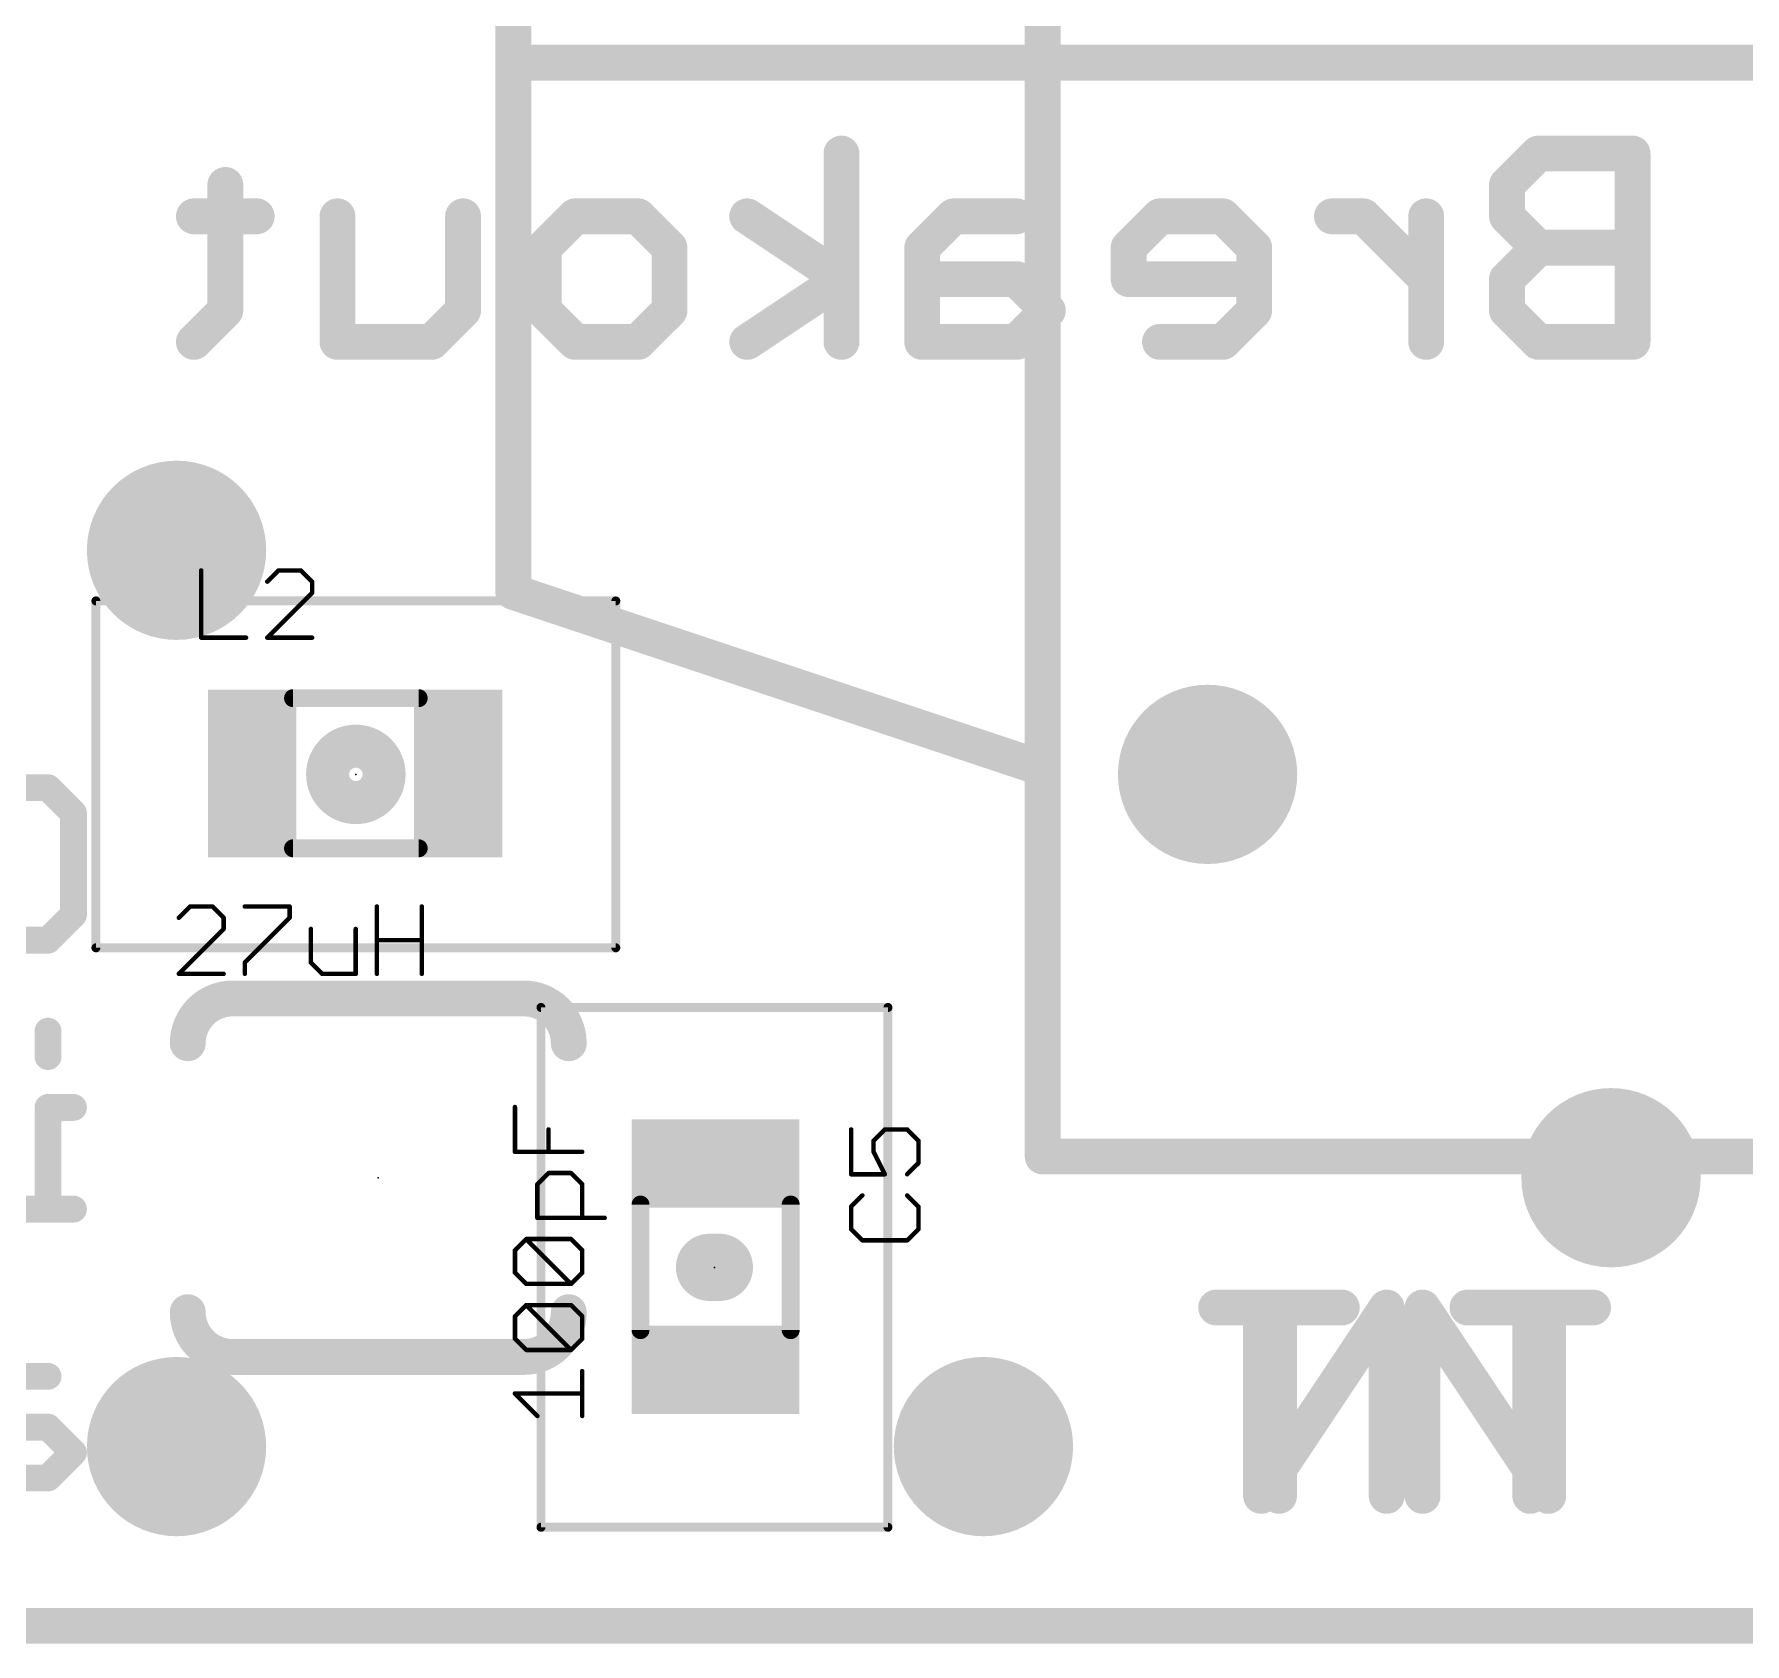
# Model space of a CAD drawing. Extents: x -8 to 103, y -21 to 29.
# Drawn here: x 19.01 to 28.7, y -0.1 to 9.02 of the extents above; entities that cross this region are included whole.
import ezdxf

# ---------------------------------------------------------------- set-up
doc = ezdxf.new("R2010")
doc.units = 0
for name, color, linetype in [('18', 110, 'CONTINUOUS'), ('20', 53, 'CONTINUOUS'), ('21', 41, 'CONTINUOUS'), ('22', 40, 'CONTINUOUS'), ('23', 53, 'CONTINUOUS'), ('24', 53, 'CONTINUOUS'), ('25', 253, 'CONTINUOUS'), ('27', 253, 'CONTINUOUS'), ('39', 12, 'CONTINUOUS'), ('51', 53, 'CONTINUOUS')]:
    doc.layers.add(name, color=color, linetype=linetype)

# ---------------------------------------------------------------- blocks, each defined once
blk = doc.blocks.new('RECT')
blk.add_solid([(-0.5, -0.5), (0.5, -0.5), (-0.5, 0.5), (0.5, 0.5)])
blk = doc.blocks.new('ROUNDV')
at = {"const_width": 0.5}
blk.add_lwpolyline([(0, -0.25, 1), (0, 0.25, 1), (0, -0.25)], format="xyb", dxfattribs=at)

msp = doc.modelspace()

# ---------------------------------------------------------------- linework, layer by layer
at = {"layer": '20', "const_width": 0.2032}
msp.add_lwpolyline([(0, 0), (45.72, 0)], dxfattribs=at)
at = {"layer": '21'}
for points, const_width in [([(24.72, 12.86), (24.72, 4.86)], 0.2032), ([(21.72, 8.86), (21.72, 11.86)], 0.2032), ([(45.625, 8.86), (21.72, 8.86)], 0.2032), ([(21.72, 8.86), (21.72, 5.86)], 0.2032), ([(21.72, 5.86), (24.72, 4.86)], 0.2032), ([(24.72, 4.86), (24.72, 2.66)], 0.2032), ([(24.72, 2.66), (45.72, 2.66)], 0.2032), ([(22.8879, 2.032), (22.8321, 2.032)], 0.381), ([(25.7028, 1.8043), (26.4146, 1.8043)], 0.2032), ([(26.0587, 0.7366), (26.0587, 1.8043)], 0.2032), ([(26.8722, 0.7366), (26.8722, 1.8043)], 0.2032), ([(26.8722, 1.8043), (27.584, 0.7366)], 0.2032), ([(27.584, 0.7366), (27.584, 1.8043)], 0.2032)]:
    msp.add_lwpolyline(points, dxfattribs=dict(at, const_width=const_width))
for points, const_width in [([(21.72, 8.9108, 1), (21.72, 8.8092)], 0.1016), ([(21.7708, 8.86, 1), (21.6692, 8.86)], 0.1016), ([(21.6692, 8.86, 1), (21.7708, 8.86)], 0.1016), ([(21.7361, 5.9082, 1), (21.7039, 5.8118)], 0.1016), ([(21.6692, 5.86, 1), (21.7708, 5.86)], 0.1016), ([(20.828, 4.6075, 1), (20.828, 5.0445, 1), (20.828, 4.6075)], 0.127), ([(20.828, 4.699, 1), (20.828, 4.953, 1), (20.828, 4.699)], 0.127), ([(24.7708, 4.86, 1), (24.6692, 4.86)], 0.1016), ([(24.7039, 4.8118, 1), (24.7361, 4.9082)], 0.1016), ([(20.828, 4.8006, 1), (20.828, 4.8514, 1), (20.828, 4.8006)], 0.127), ([(24.6692, 4.86, 1), (24.7708, 4.86)], 0.1016), ([(24.72, 2.7108, 1), (24.72, 2.6092)], 0.1016), ([(24.6692, 2.66, 1), (24.7708, 2.66)], 0.1016), ([(22.8321, 2.1273, 1), (22.8321, 1.9367)], 0.1905), ([(22.8879, 1.9367, 1), (22.8879, 2.1273)], 0.1905), ([(25.7028, 1.8551, 1), (25.7028, 1.7535)], 0.1016), ([(26.1095, 1.8043, 1), (26.0079, 1.8043)], 0.1016), ([(26.4146, 1.7535, 1), (26.4146, 1.8551)], 0.1016), ([(26.923, 1.8043, 1), (26.8214, 1.8043)], 0.1016), ([(26.9145, 1.8325, 1), (26.8299, 1.7761)], 0.1016), ([(27.6348, 1.8043, 1), (27.5332, 1.8043)], 0.1016), ([(26.0079, 0.7366, 1), (26.1095, 0.7366)], 0.1016), ([(26.8214, 0.7366, 1), (26.923, 0.7366)], 0.1016), ([(27.5332, 0.7366, 1), (27.6348, 0.7366)], 0.1016), ([(27.5417, 0.7084, 1), (27.6263, 0.7648)], 0.1016)]:
    msp.add_lwpolyline(points, format="xyb", dxfattribs=dict(at, const_width=const_width))
at = {"layer": '22'}
for points, const_width in [([(23.5795, 7.2771), (23.5795, 8.3448)], 0.2032), ([(27.5283, 8.3448), (27.3504, 8.1669)], 0.2032), ([(28.0622, 8.3448), (27.5283, 8.3448)], 0.2032), ([(28.0622, 7.2771), (28.0622, 8.3448)], 0.2032), ([(20.0883, 8.1669), (20.0883, 7.455)], 0.2032), ([(27.3504, 8.1669), (27.3504, 7.9889)], 0.2032), ([(20.2662, 7.9889), (19.9103, 7.9889)], 0.2032), ([(20.7238, 7.2771), (20.7238, 7.9889)], 0.2032), ([(21.4356, 7.9889), (21.4356, 7.455)], 0.2032), ([(21.8932, 7.811), (22.0712, 7.9889)], 0.2032), ([(22.0712, 7.9889), (22.4271, 7.9889)], 0.2032), ([(22.4271, 7.9889), (22.605, 7.811)], 0.2032), ([(23.5795, 7.633), (23.0457, 7.9889)], 0.2032), ([(24.2151, 7.9889), (24.0371, 7.811)], 0.2032), ([(24.571, 7.9889), (24.2151, 7.9889)], 0.2032), ([(25.3844, 7.9889), (25.2065, 7.811)], 0.2032), ([(25.7404, 7.9889), (25.3844, 7.9889)], 0.2032), ([(25.9183, 7.811), (25.7404, 7.9889)], 0.2032), ([(26.5369, 7.9889), (26.3589, 7.9889)], 0.2032), ([(26.8928, 7.633), (26.5369, 7.9889)], 0.2032), ([(26.8928, 7.2771), (26.8928, 7.9889)], 0.2032), ([(27.3504, 7.9889), (27.5283, 7.811)], 0.2032), ([(21.8932, 7.455), (21.8932, 7.811)], 0.2032), ([(22.605, 7.811), (22.605, 7.455)], 0.2032), ([(24.0371, 7.811), (24.0371, 7.2771)], 0.2032), ([(25.2065, 7.811), (25.2065, 7.633)], 0.2032), ([(25.9183, 7.455), (25.9183, 7.811)], 0.2032), ([(27.5283, 7.811), (27.3504, 7.633)], 0.2032), ([(28.0622, 7.811), (27.5283, 7.811)], 0.2032), ([(23.0457, 7.2771), (23.5795, 7.633)], 0.2032), ([(24.571, 7.633), (24.0371, 7.633)], 0.2032), ([(24.7489, 7.455), (24.571, 7.633)], 0.2032), ([(25.2065, 7.633), (25.9183, 7.633)], 0.2032), ([(27.3504, 7.633), (27.3504, 7.455)], 0.2032), ([(20.0883, 7.455), (19.9103, 7.2771)], 0.2032), ([(21.4356, 7.455), (21.2577, 7.2771)], 0.2032), ([(22.0712, 7.2771), (21.8932, 7.455)], 0.2032), ([(22.605, 7.455), (22.4271, 7.2771)], 0.2032), ([(24.571, 7.2771), (24.7489, 7.455)], 0.2032), ([(25.7404, 7.2771), (25.9183, 7.455)], 0.2032), ([(27.3504, 7.455), (27.5283, 7.2771)], 0.2032), ([(21.2577, 7.2771), (20.7238, 7.2771)], 0.2032), ([(22.4271, 7.2771), (22.0712, 7.2771)], 0.2032), ([(24.0371, 7.2771), (24.571, 7.2771)], 0.2032), ([(25.3844, 7.2771), (25.7404, 7.2771)], 0.2032), ([(27.5283, 7.2771), (28.0622, 7.2771)], 0.2032), ([(18.7956, 4.7505), (19.0837, 4.7505)], 0.1524), ([(19.0837, 4.7505), (19.2278, 4.6065)], 0.1524), ([(19.2278, 4.6065), (19.2278, 4.0303)], 0.1524), ([(19.2278, 4.0303), (19.0837, 3.8862)], 0.1524), ([(19.0837, 3.8862), (18.7956, 3.8862)], 0.1524), ([(21.7805, 3.556), (20.1295, 3.556)], 0.2032), ([(19.0837, 3.3706), (19.0837, 3.2265)], 0.1524), ([(19.2278, 2.9384), (19.0837, 2.9384)], 0.1524), ([(19.0837, 2.9384), (19.0837, 2.3622)], 0.1524), ([(19.2278, 2.3622), (18.9397, 2.3622)], 0.1524), ([(26.669, 1.8043), (25.9572, 0.7366)], 0.2032), ([(25.9572, 0.7366), (25.9572, 1.8043)], 0.2032), ([(26.669, 0.7366), (26.669, 1.8043)], 0.2032), ([(27.8384, 1.8043), (27.1266, 1.8043)], 0.2032), ([(27.4825, 0.7366), (27.4825, 1.8043)], 0.2032), ([(20.1295, 1.524), (21.7805, 1.524)], 0.2032), ([(19.0837, 1.4144), (18.7956, 1.4144)], 0.1524), ([(19.0837, 1.1263), (18.6516, 1.1263)], 0.1524), ([(19.2278, 0.9823), (19.0837, 1.1263)], 0.1524), ([(19.0837, 0.8382), (19.2278, 0.9823)], 0.1524), ([(18.6516, 0.8382), (19.0837, 0.8382)], 0.1524)]:
    msp.add_lwpolyline(points, dxfattribs=dict(at, const_width=const_width))
for points, const_width in [([(23.6303, 8.3448, 1), (23.5287, 8.3448)], 0.1016), ([(27.5283, 8.3956, 1), (27.5283, 8.294)], 0.1016), ([(27.5643, 8.3089, 1), (27.4924, 8.3807)], 0.1016), ([(28.113, 8.3448, 1), (28.0114, 8.3448)], 0.1016), ([(28.0622, 8.294, 1), (28.0622, 8.3956)], 0.1016), ([(20.1391, 8.1669, 1), (20.0375, 8.1669)], 0.1016), ([(27.4012, 8.1669, 1), (27.2996, 8.1669)], 0.1016), ([(27.3145, 8.2028, 1), (27.3863, 8.1309)], 0.1016), ([(19.9103, 8.0397, 1), (19.9103, 7.9381)], 0.1016), ([(20.2662, 7.9381, 1), (20.2662, 8.0397)], 0.1016), ([(20.7746, 7.9889, 1), (20.673, 7.9889)], 0.1016), ([(21.4864, 7.9889, 1), (21.3848, 7.9889)], 0.1016), ([(22.0712, 8.0397, 1), (22.0712, 7.9381)], 0.1016), ([(22.1071, 7.953, 1), (22.0352, 8.0248)], 0.1016), ([(22.463, 8.0248, 1), (22.3911, 7.953)], 0.1016), ([(22.4271, 7.9381, 1), (22.4271, 8.0397)], 0.1016), ([(23.0738, 8.0312, 1), (23.0175, 7.9466)], 0.1016), ([(24.2151, 8.0397, 1), (24.2151, 7.9381)], 0.1016), ([(24.251, 7.953, 1), (24.1791, 8.0248)], 0.1016), ([(24.571, 7.9381, 1), (24.571, 8.0397)], 0.1016), ([(25.3844, 8.0397, 1), (25.3844, 7.9381)], 0.1016), ([(25.4204, 7.953, 1), (25.3485, 8.0248)], 0.1016), ([(25.7763, 8.0248, 1), (25.7044, 7.953)], 0.1016), ([(25.7404, 7.9381, 1), (25.7404, 8.0397)], 0.1016), ([(26.3589, 8.0397, 1), (26.3589, 7.9381)], 0.1016), ([(26.5728, 8.0248, 1), (26.501, 7.953)], 0.1016), ([(26.5369, 7.9381, 1), (26.5369, 8.0397)], 0.1016), ([(26.9436, 7.9889, 1), (26.842, 7.9889)], 0.1016), ([(27.3863, 8.0248, 1), (27.3145, 7.953)], 0.1016), ([(27.2996, 7.9889, 1), (27.4012, 7.9889)], 0.1016), ([(21.944, 7.811, 1), (21.8424, 7.811)], 0.1016), ([(21.8573, 7.8469, 1), (21.9291, 7.775)], 0.1016), ([(22.6558, 7.811, 1), (22.5542, 7.811)], 0.1016), ([(22.5691, 7.775, 1), (22.6409, 7.8469)], 0.1016), ([(24.0879, 7.811, 1), (23.9863, 7.811)], 0.1016), ([(24.0012, 7.8469, 1), (24.073, 7.775)], 0.1016), ([(25.2573, 7.811, 1), (25.1557, 7.811)], 0.1016), ([(25.1706, 7.8469, 1), (25.2424, 7.775)], 0.1016), ([(25.9691, 7.811, 1), (25.8675, 7.811)], 0.1016), ([(25.8824, 7.775, 1), (25.9542, 7.8469)], 0.1016), ([(27.5283, 7.8618, 1), (27.5283, 7.7602)], 0.1016), ([(27.5643, 7.775, 1), (27.4924, 7.8469)], 0.1016), ([(27.4924, 7.775, 1), (27.5643, 7.8469)], 0.1016), ([(28.0622, 7.7602, 1), (28.0622, 7.8618)], 0.1016), ([(23.6077, 7.5907, 1), (23.5513, 7.6753)], 0.1016), ([(23.5513, 7.5907, 1), (23.6077, 7.6753)], 0.1016), ([(24.0371, 7.6838, 1), (24.0371, 7.5822)], 0.1016), ([(24.6069, 7.6689, 1), (24.535, 7.5971)], 0.1016), ([(24.571, 7.5822, 1), (24.571, 7.6838)], 0.1016), ([(25.2065, 7.6838, 1), (25.2065, 7.5822)], 0.1016), ([(25.1557, 7.633, 1), (25.2573, 7.633)], 0.1016), ([(25.9183, 7.5822, 1), (25.9183, 7.6838)], 0.1016), ([(26.8569, 7.5971, 1), (26.9287, 7.6689)], 0.1016), ([(27.4012, 7.633, 1), (27.2996, 7.633)], 0.1016), ([(27.3145, 7.6689, 1), (27.3863, 7.5971)], 0.1016), ([(20.0375, 7.455, 1), (20.1391, 7.455)], 0.1016), ([(20.1242, 7.4191, 1), (20.0523, 7.491)], 0.1016), ([(21.3848, 7.455, 1), (21.4864, 7.455)], 0.1016), ([(21.4715, 7.4191, 1), (21.3997, 7.491)], 0.1016), ([(21.9291, 7.491, 1), (21.8573, 7.4191)], 0.1016), ([(21.8424, 7.455, 1), (21.944, 7.455)], 0.1016), ([(22.5542, 7.455, 1), (22.6558, 7.455)], 0.1016), ([(22.6409, 7.4191, 1), (22.5691, 7.491)], 0.1016), ([(24.7848, 7.4191, 1), (24.713, 7.491)], 0.1016), ([(24.713, 7.4191, 1), (24.7848, 7.491)], 0.1016), ([(25.8675, 7.455, 1), (25.9691, 7.455)], 0.1016), ([(25.9542, 7.4191, 1), (25.8824, 7.491)], 0.1016), ([(27.3863, 7.491, 1), (27.3145, 7.4191)], 0.1016), ([(27.2996, 7.455, 1), (27.4012, 7.455)], 0.1016), ([(20.7238, 7.3279, 1), (20.7238, 7.2263)], 0.1016), ([(21.2577, 7.2263, 1), (21.2577, 7.3279)], 0.1016), ([(22.0712, 7.3279, 1), (22.0712, 7.2263)], 0.1016), ([(22.4271, 7.2263, 1), (22.4271, 7.3279)], 0.1016), ([(23.0175, 7.3194, 1), (23.0738, 7.2348)], 0.1016), ([(24.0371, 7.3279, 1), (24.0371, 7.2263)], 0.1016), ([(24.571, 7.2263, 1), (24.571, 7.3279)], 0.1016), ([(25.3844, 7.3279, 1), (25.3844, 7.2263)], 0.1016), ([(25.7404, 7.2263, 1), (25.7404, 7.3279)], 0.1016), ([(27.5283, 7.3279, 1), (27.5283, 7.2263)], 0.1016), ([(28.0622, 7.2263, 1), (28.0622, 7.3279)], 0.1016), ([(19.8744, 7.313, 1), (19.9462, 7.2412)], 0.1016), ([(20.673, 7.2771, 1), (20.7746, 7.2771)], 0.1016), ([(21.2217, 7.313, 1), (21.2936, 7.2412)], 0.1016), ([(22.0352, 7.2412, 1), (22.1071, 7.313)], 0.1016), ([(22.3911, 7.313, 1), (22.463, 7.2412)], 0.1016), ([(23.5287, 7.2771, 1), (23.6303, 7.2771)], 0.1016), ([(23.9863, 7.2771, 1), (24.0879, 7.2771)], 0.1016), ([(24.535, 7.313, 1), (24.6069, 7.2412)], 0.1016), ([(25.7044, 7.313, 1), (25.7763, 7.2412)], 0.1016), ([(26.842, 7.2771, 1), (26.9436, 7.2771)], 0.1016), ([(27.4924, 7.2412, 1), (27.5643, 7.313)], 0.1016), ([(28.0114, 7.2771, 1), (28.113, 7.2771)], 0.1016), ([(19.1107, 4.7775, 1), (19.0568, 4.7236)], 0.0762), ([(19.0837, 4.7124, 1), (19.0837, 4.7886)], 0.0762), ([(19.2659, 4.6065, 1), (19.1897, 4.6065)], 0.0762), ([(19.2009, 4.5795, 1), (19.2547, 4.6334)], 0.0762), ([(19.2547, 4.0033, 1), (19.2009, 4.0572)], 0.0762), ([(19.1897, 4.0303, 1), (19.2659, 4.0303)], 0.0762), ([(19.0568, 3.9131, 1), (19.1107, 3.8593)], 0.0762), ([(19.0837, 3.8481, 1), (19.0837, 3.9243)], 0.0762), ([(20.1295, 3.556, 0.4142), (19.8755, 3.302)], 0.2032), ([(20.1295, 3.6068, 1), (20.1295, 3.5052)], 0.1016), ([(20.1295, 3.5052, 1), (20.1295, 3.6068)], 0.1016), ([(22.0345, 3.302, 0.4142), (21.7805, 3.556)], 0.2032), ([(21.7805, 3.6068, 1), (21.7805, 3.5052)], 0.1016), ([(21.7805, 3.5052, 1), (21.7805, 3.6068)], 0.1016), ([(19.1218, 3.3706, 1), (19.0456, 3.3706)], 0.0762), ([(19.8247, 3.302, 1), (19.9263, 3.302)], 0.1016), ([(21.9837, 3.302, 1), (22.0853, 3.302)], 0.1016), ([(19.0456, 3.2265, 1), (19.1218, 3.2265)], 0.0762), ([(19.0837, 2.9765, 1), (19.0837, 2.9003)], 0.0762), ([(19.1218, 2.9384, 1), (19.0456, 2.9384)], 0.0762), ([(19.2278, 2.9003, 1), (19.2278, 2.9765)], 0.0762), ([(19.2278, 2.3241, 1), (19.2278, 2.4003)], 0.0762), ([(19.0456, 2.3622, 1), (19.1218, 2.3622)], 0.0762), ([(19.8755, 1.778, 0.4142), (20.1295, 1.524)], 0.2032), ([(19.9263, 1.778, 1), (19.8247, 1.778)], 0.1016), ([(21.7805, 1.524, 0.4142), (22.0345, 1.778)], 0.2032), ([(22.0853, 1.778, 1), (21.9837, 1.778)], 0.1016), ([(26.008, 1.8043, 1), (25.9064, 1.8043)], 0.1016), ([(26.7198, 1.8043, 1), (26.6182, 1.8043)], 0.1016), ([(26.7113, 1.7761, 1), (26.6267, 1.8325)], 0.1016), ([(27.1266, 1.8551, 1), (27.1266, 1.7535)], 0.1016), ([(27.5333, 1.8043, 1), (27.4317, 1.8043)], 0.1016), ([(27.8384, 1.7535, 1), (27.8384, 1.8551)], 0.1016), ([(20.1295, 1.5748, 1), (20.1295, 1.4732)], 0.1016), ([(20.1295, 1.4732, 1), (20.1295, 1.5748)], 0.1016), ([(21.7805, 1.5748, 1), (21.7805, 1.4732)], 0.1016), ([(21.7805, 1.4732, 1), (21.7805, 1.5748)], 0.1016), ([(19.0837, 1.3763, 1), (19.0837, 1.4525)], 0.0762), ([(19.1107, 1.1533, 1), (19.0568, 1.0994)], 0.0762), ([(19.0837, 1.0882, 1), (19.0837, 1.1644)], 0.0762), ([(19.2547, 0.9553, 1), (19.2009, 1.0092)], 0.0762), ([(19.2009, 0.9553, 1), (19.2547, 1.0092)], 0.0762), ([(19.0568, 0.8651, 1), (19.1107, 0.8113)], 0.0762), ([(19.0837, 0.8001, 1), (19.0837, 0.8763)], 0.0762), ([(25.9149, 0.7648, 1), (25.9995, 0.7084)], 0.1016), ([(25.9064, 0.7366, 1), (26.008, 0.7366)], 0.1016), ([(26.6182, 0.7366, 1), (26.7198, 0.7366)], 0.1016), ([(27.4317, 0.7366, 1), (27.5333, 0.7366)], 0.1016)]:
    msp.add_lwpolyline(points, format="xyb", dxfattribs=dict(at, const_width=const_width))
at = {"layer": '23'}
for p in [(20.828, 4.826), (22.86, 2.032)]:
    msp.add_point(p, dxfattribs=at)
at = {"layer": '24'}
msp.add_point((20.955, 2.54), dxfattribs=at)
at = {"layer": '25', "const_width": 0.0254}
for points in [[(19.9517, 5.982), (19.9517, 5.6007)], [(20.3895, 5.982), (20.3259, 5.9185)], [(20.5166, 5.982), (20.3895, 5.982)], [(20.5801, 5.9185), (20.5166, 5.982)], [(20.5801, 5.8549), (20.5801, 5.9185)], [(20.3259, 5.6007), (20.5801, 5.8549)], [(19.9517, 5.6007), (20.2059, 5.6007)], [(20.5801, 5.6007), (20.3259, 5.6007)], [(23.6344, 2.8137), (23.6344, 2.5595)], [(23.7615, 2.7502), (23.825, 2.8137)], [(23.825, 2.8137), (23.9521, 2.8137)], [(23.9521, 2.8137), (24.0157, 2.7502)], [(23.7615, 2.6866), (23.7615, 2.7502)], [(24.0157, 2.7502), (24.0157, 2.623)], [(23.825, 2.5595), (23.7615, 2.6866)], [(24.0157, 2.623), (23.9521, 2.5595)], [(23.6344, 2.5595), (23.825, 2.5595)], [(23.6979, 2.4395), (23.6344, 2.3759)], [(24.0157, 2.3759), (23.9521, 2.4395)], [(23.6344, 2.3759), (23.6344, 2.2488)], [(24.0157, 2.2488), (24.0157, 2.3759)], [(23.6344, 2.2488), (23.6979, 2.1853)], [(23.9521, 2.1853), (24.0157, 2.2488)], [(23.6979, 2.1853), (23.9521, 2.1853)]]:
    msp.add_lwpolyline(points, dxfattribs=at)
at = {"layer": '25', "const_width": 0.0127}
for points in [[(19.9581, 5.982, 1), (19.9454, 5.982)], [(20.3214, 5.923, 1), (20.3304, 5.914)], [(20.3895, 5.9884, 1), (20.3895, 5.9757)], [(20.3939, 5.9775, 1), (20.385, 5.9865)], [(20.5211, 5.9865, 1), (20.5121, 5.9775)], [(20.5166, 5.9757, 1), (20.5166, 5.9884)], [(20.5865, 5.9185, 1), (20.5738, 5.9185)], [(20.5756, 5.914, 1), (20.5846, 5.923)], [(20.5738, 5.8549, 1), (20.5865, 5.8549)], [(20.5846, 5.8504, 1), (20.5756, 5.8594)], [(19.9517, 5.6071, 1), (19.9517, 5.5944)], [(19.9454, 5.6007, 1), (19.9581, 5.6007)], [(20.2059, 5.5944, 1), (20.2059, 5.6071)], [(20.3259, 5.6071, 1), (20.3259, 5.5944)], [(20.3214, 5.6052, 1), (20.3304, 5.5962)], [(20.5801, 5.5944, 1), (20.5801, 5.6071)], [(23.6407, 2.8137, 1), (23.628, 2.8137)], [(23.825, 2.8201, 1), (23.825, 2.8074)], [(23.8295, 2.8092, 1), (23.8205, 2.8182)], [(23.9566, 2.8182, 1), (23.9477, 2.8092)], [(23.9521, 2.8074, 1), (23.9521, 2.8201)], [(23.7678, 2.7502, 1), (23.7551, 2.7502)], [(23.757, 2.7546, 1), (23.766, 2.7457)], [(24.0221, 2.7502, 1), (24.0094, 2.7502)], [(24.0112, 2.7457, 1), (24.0202, 2.7546)], [(23.7551, 2.6866, 1), (23.7678, 2.6866)], [(23.7672, 2.6894, 1), (23.7558, 2.6838)], [(24.0094, 2.623, 1), (24.0221, 2.623)], [(24.0202, 2.6186, 1), (24.0112, 2.6275)], [(23.628, 2.5595, 1), (23.6407, 2.5595)], [(23.6344, 2.5658, 1), (23.6344, 2.5531)], [(23.8194, 2.5567, 1), (23.8307, 2.5623)], [(23.825, 2.5531, 1), (23.825, 2.5658)], [(23.9477, 2.564, 1), (23.9566, 2.555)], [(23.7024, 2.435, 1), (23.6934, 2.444)], [(23.9566, 2.444, 1), (23.9477, 2.435)], [(23.6407, 2.3759, 1), (23.628, 2.3759)], [(23.6299, 2.3804, 1), (23.6389, 2.3715)], [(24.0221, 2.3759, 1), (24.0094, 2.3759)], [(24.0112, 2.3715, 1), (24.0202, 2.3804)], [(23.628, 2.2488, 1), (23.6407, 2.2488)], [(23.6389, 2.2533, 1), (23.6299, 2.2443)], [(24.0094, 2.2488, 1), (24.0221, 2.2488)], [(24.0202, 2.2443, 1), (24.0112, 2.2533)], [(23.6979, 2.1916, 1), (23.6979, 2.1789)], [(23.6934, 2.1808, 1), (23.7024, 2.1898)], [(23.9477, 2.1898, 1), (23.9566, 2.1808)], [(23.9521, 2.1789, 1), (23.9521, 2.1916)]]:
    msp.add_lwpolyline(points, format="xyb", dxfattribs=at)
at = {"layer": '27', "const_width": 0.0254}
for points in [[(19.8883, 4.077), (19.8247, 4.0135)], [(20.0154, 4.077), (19.8883, 4.077)], [(20.0789, 4.0135), (20.0154, 4.077)], [(20.1989, 4.077), (20.4531, 4.077)], [(20.4531, 4.077), (20.4531, 4.0135)], [(20.9473, 3.6957), (20.9473, 4.077)], [(21.2015, 4.077), (21.2015, 3.6957)], [(20.0789, 3.9499), (20.0789, 4.0135)], [(20.4531, 4.0135), (20.1989, 3.7593)], [(19.8247, 3.6957), (20.0789, 3.9499)], [(20.5731, 3.9499), (20.5731, 3.7593)], [(20.8273, 3.6957), (20.8273, 3.9499)], [(20.9473, 3.8864), (21.2015, 3.8864)], [(20.0789, 3.6957), (19.8247, 3.6957)], [(20.1989, 3.7593), (20.1989, 3.6957)], [(20.5731, 3.7593), (20.6367, 3.6957)], [(20.6367, 3.6957), (20.8273, 3.6957)], [(21.7294, 2.6865), (21.7294, 2.9407)], [(21.92, 2.6865), (21.92, 2.8136)], [(22.1107, 2.6865), (21.7294, 2.6865)], [(21.8565, 2.5029), (21.92, 2.5665)], [(21.92, 2.5665), (22.0471, 2.5665)], [(22.0471, 2.5665), (22.1107, 2.5029)], [(21.8565, 2.3123), (21.8565, 2.5029)], [(22.1107, 2.5029), (22.1107, 2.3123)], [(22.2378, 2.3123), (21.8565, 2.3123)], [(21.7294, 2.1287), (21.7929, 2.1923)], [(21.7294, 2.0016), (21.7294, 2.1287)], [(21.7929, 2.1923), (22.0471, 2.1923)], [(22.0471, 1.9381), (21.7929, 2.1923)], [(22.0471, 2.1923), (22.1107, 2.1287)], [(22.1107, 2.1287), (22.1107, 2.0016)], [(21.7929, 1.9381), (21.7294, 2.0016)], [(22.0471, 1.9381), (21.7929, 1.9381)], [(22.1107, 2.0016), (22.0471, 1.9381)], [(21.7294, 1.7545), (21.7929, 1.8181)], [(21.7294, 1.6274), (21.7294, 1.7545)], [(21.7929, 1.8181), (22.0471, 1.8181)], [(22.0471, 1.5639), (21.7929, 1.8181)], [(22.0471, 1.8181), (22.1107, 1.7545)], [(22.1107, 1.7545), (22.1107, 1.6274)], [(21.7929, 1.5639), (21.7294, 1.6274)], [(22.0471, 1.5639), (21.7929, 1.5639)], [(22.1107, 1.6274), (22.0471, 1.5639)], [(22.1107, 1.1897), (22.1107, 1.4439)], [(21.8565, 1.1897), (21.7294, 1.3168)], [(21.7294, 1.3168), (22.1107, 1.3168)]]:
    msp.add_lwpolyline(points, dxfattribs=at)
at = {"layer": '27', "const_width": 0.0127}
for points in [[(19.8883, 4.0834, 1), (19.8883, 4.0707)], [(19.8927, 4.0725, 1), (19.8838, 4.0815)], [(20.0199, 4.0815, 1), (20.0109, 4.0725)], [(20.0154, 4.0707, 1), (20.0154, 4.0834)], [(20.1989, 4.0834, 1), (20.1989, 4.0707)], [(20.4595, 4.077, 1), (20.4468, 4.077)], [(20.4531, 4.0707, 1), (20.4531, 4.0834)], [(20.9537, 4.077, 1), (20.941, 4.077)], [(21.2079, 4.077, 1), (21.1952, 4.077)], [(19.8202, 4.018, 1), (19.8292, 4.009)], [(20.0853, 4.0135, 1), (20.0726, 4.0135)], [(20.0744, 4.009, 1), (20.0834, 4.018)], [(20.4468, 4.0135, 1), (20.4595, 4.0135)], [(20.4576, 4.009, 1), (20.4486, 4.018)], [(20.0726, 3.9499, 1), (20.0853, 3.9499)], [(20.0834, 3.9454, 1), (20.0744, 3.9544)], [(20.5795, 3.9499, 1), (20.5668, 3.9499)], [(20.8337, 3.9499, 1), (20.821, 3.9499)], [(20.9473, 3.8927, 1), (20.9473, 3.88)], [(21.2015, 3.88, 1), (21.2015, 3.8927)], [(19.8247, 3.702, 1), (19.8247, 3.6894)], [(19.8202, 3.7002, 1), (19.8292, 3.6912)], [(20.0789, 3.6894, 1), (20.0789, 3.702)], [(20.2053, 3.7593, 1), (20.1926, 3.7593)], [(20.1944, 3.7637, 1), (20.2034, 3.7548)], [(20.1926, 3.6957, 1), (20.2053, 3.6957)], [(20.5776, 3.7637, 1), (20.5686, 3.7548)], [(20.5668, 3.7593, 1), (20.5795, 3.7593)], [(20.6367, 3.702, 1), (20.6367, 3.6894)], [(20.6322, 3.6912, 1), (20.6412, 3.7002)], [(20.821, 3.6957, 1), (20.8337, 3.6957)], [(20.8273, 3.6894, 1), (20.8273, 3.702)], [(20.941, 3.6957, 1), (20.9537, 3.6957)], [(21.1952, 3.6957, 1), (21.2079, 3.6957)], [(21.7357, 2.9407, 1), (21.723, 2.9407)], [(21.9264, 2.8136, 1), (21.9137, 2.8136)], [(21.723, 2.6865, 1), (21.7357, 2.6865)], [(21.7294, 2.6928, 1), (21.7294, 2.6801)], [(21.9137, 2.6865, 1), (21.9264, 2.6865)], [(22.1107, 2.6801, 1), (22.1107, 2.6928)], [(21.92, 2.5728, 1), (21.92, 2.5601)], [(21.9245, 2.562, 1), (21.9155, 2.571)], [(22.0516, 2.571, 1), (22.0427, 2.562)], [(22.0471, 2.5601, 1), (22.0471, 2.5728)], [(21.8628, 2.5029, 1), (21.8501, 2.5029)], [(21.852, 2.5074, 1), (21.861, 2.4985)], [(22.1171, 2.5029, 1), (22.1044, 2.5029)], [(22.1062, 2.4985, 1), (22.1152, 2.5074)], [(21.8565, 2.3186, 1), (21.8565, 2.3059)], [(21.8501, 2.3123, 1), (21.8628, 2.3123)], [(22.1044, 2.3123, 1), (22.1171, 2.3123)], [(22.2378, 2.3059, 1), (22.2378, 2.3186)], [(21.7357, 2.1287, 1), (21.723, 2.1287)], [(21.7249, 2.1332, 1), (21.7339, 2.1242)], [(21.7974, 2.1968, 1), (21.7884, 2.1878)], [(21.7929, 2.1986, 1), (21.7929, 2.1859)], [(21.7974, 2.1878, 1), (21.7884, 2.1968)], [(22.0516, 2.1968, 1), (22.0427, 2.1878)], [(22.0471, 2.1859, 1), (22.0471, 2.1986)], [(22.1171, 2.1287, 1), (22.1044, 2.1287)], [(22.1062, 2.1242, 1), (22.1152, 2.1332)], [(21.723, 2.0016, 1), (21.7357, 2.0016)], [(21.7339, 2.0061, 1), (21.7249, 1.9971)], [(21.7929, 1.9444, 1), (21.7929, 1.9317)], [(21.7884, 1.9336, 1), (21.7974, 1.9426)], [(22.0427, 1.9426, 1), (22.0516, 1.9336)], [(22.0427, 1.9336, 1), (22.0516, 1.9426)], [(22.0471, 1.9317, 1), (22.0471, 1.9444)], [(22.1044, 2.0016, 1), (22.1171, 2.0016)], [(22.1152, 1.9971, 1), (22.1062, 2.0061)], [(21.7357, 1.7545, 1), (21.723, 1.7545)], [(21.7249, 1.759, 1), (21.7339, 1.75)], [(21.7974, 1.8226, 1), (21.7884, 1.8136)], [(21.7929, 1.8244, 1), (21.7929, 1.8117)], [(21.7974, 1.8136, 1), (21.7884, 1.8226)], [(22.0516, 1.8226, 1), (22.0427, 1.8136)], [(22.0471, 1.8117, 1), (22.0471, 1.8244)], [(22.1171, 1.7545, 1), (22.1044, 1.7545)], [(22.1062, 1.75, 1), (22.1152, 1.759)], [(21.723, 1.6274, 1), (21.7357, 1.6274)], [(21.7339, 1.6319, 1), (21.7249, 1.6229)], [(21.7929, 1.5702, 1), (21.7929, 1.5575)], [(21.7884, 1.5594, 1), (21.7974, 1.5684)], [(22.0427, 1.5684, 1), (22.0516, 1.5594)], [(22.0427, 1.5594, 1), (22.0516, 1.5684)], [(22.0471, 1.5575, 1), (22.0471, 1.5702)], [(22.1044, 1.6274, 1), (22.1171, 1.6274)], [(22.1152, 1.6229, 1), (22.1062, 1.6319)], [(22.1171, 1.4439, 1), (22.1044, 1.4439)], [(21.7339, 1.3213, 1), (21.7249, 1.3123)], [(21.7294, 1.3231, 1), (21.7294, 1.3104)], [(22.1107, 1.3104, 1), (22.1107, 1.3231)], [(21.852, 1.1852, 1), (21.861, 1.1942)], [(22.1044, 1.1897, 1), (22.1171, 1.1897)]]:
    msp.add_lwpolyline(points, format="xyb", dxfattribs=at)
at = {"layer": '39', "const_width": 0.0508}
for points in [[(19.355, 5.809), (22.301, 5.809)], [(19.355, 3.843), (19.355, 5.809)], [(22.301, 5.809), (22.301, 3.843)], [(22.301, 3.843), (19.355, 3.843)], [(21.877, 0.559), (21.877, 3.505)], [(21.877, 3.505), (23.843, 3.505)], [(23.843, 3.505), (23.843, 0.559)], [(23.843, 0.559), (21.877, 0.559)]]:
    msp.add_lwpolyline(points, dxfattribs=at)
at = {"layer": '39', "const_width": 0.0254}
for points in [[(19.355, 5.8217, 1), (19.355, 5.7963)], [(19.3677, 5.809, 1), (19.3423, 5.809)], [(22.3137, 5.809, 1), (22.2883, 5.809)], [(22.301, 5.7963, 1), (22.301, 5.8217)], [(19.355, 3.8557, 1), (19.355, 3.8303)], [(19.3423, 3.843, 1), (19.3677, 3.843)], [(22.2883, 3.843, 1), (22.3137, 3.843)], [(22.301, 3.8303, 1), (22.301, 3.8557)], [(21.8897, 3.505, 1), (21.8643, 3.505)], [(21.877, 3.5177, 1), (21.877, 3.4923)], [(23.8557, 3.505, 1), (23.8303, 3.505)], [(23.843, 3.4923, 1), (23.843, 3.5177)], [(21.877, 0.5717, 1), (21.877, 0.5463)], [(23.843, 0.5463, 1), (23.843, 0.5717)], [(21.8643, 0.559, 1), (21.8897, 0.559)], [(23.8303, 0.559, 1), (23.8557, 0.559)]]:
    msp.add_lwpolyline(points, format="xyb", dxfattribs=at)
at = {"layer": '51', "const_width": 0.1016}
for points in [[(20.472, 5.258), (21.184, 5.258)], [(20.472, 4.407), (21.184, 4.407)], [(22.441, 2.388), (22.441, 1.676)], [(23.292, 2.388), (23.292, 1.676)]]:
    msp.add_lwpolyline(points, dxfattribs=at)
at = {"layer": '51', "const_width": 0.0508}
for points in [[(20.472, 5.2834, 1), (20.472, 5.2326)], [(21.184, 5.2326, 1), (21.184, 5.2834)], [(20.472, 4.4324, 1), (20.472, 4.3816)], [(21.184, 4.3816, 1), (21.184, 4.4324)], [(22.4664, 2.388, 1), (22.4156, 2.388)], [(23.3174, 2.388, 1), (23.2666, 2.388)], [(22.4156, 1.676, 1), (22.4664, 1.676)], [(23.2666, 1.676, 1), (23.3174, 1.676)]]:
    msp.add_lwpolyline(points, format="xyb", dxfattribs=at)

# ---------------------------------------------------------------- block references
at = {"layer": '18', "xscale": 1.016, "yscale": 1.016}
for p in [(19.812, 6.096), (19.812, 6.096), (25.654, 4.826), (25.654, 4.826), (27.94, 2.54), (27.94, 2.54), (19.812, 1.016), (19.812, 1.016), (24.384, 1.016), (24.384, 1.016)]:
    msp.add_blockref('ROUNDV', p, dxfattribs=at)
at = {"layer": '51', "xscale": 0.5001, "yscale": 0.95}
for p in [(20.2399, 4.8311), (21.4083, 4.8311)]:
    msp.add_blockref('RECT', p, dxfattribs=at)
at = {"layer": '51', "xscale": 0.5001, "yscale": 0.95, "rotation": 270}
for p in [(22.8651, 2.6202), (22.8651, 1.4518)]:
    msp.add_blockref('RECT', p, dxfattribs=at)

doc.saveas('drawing.dxf')
